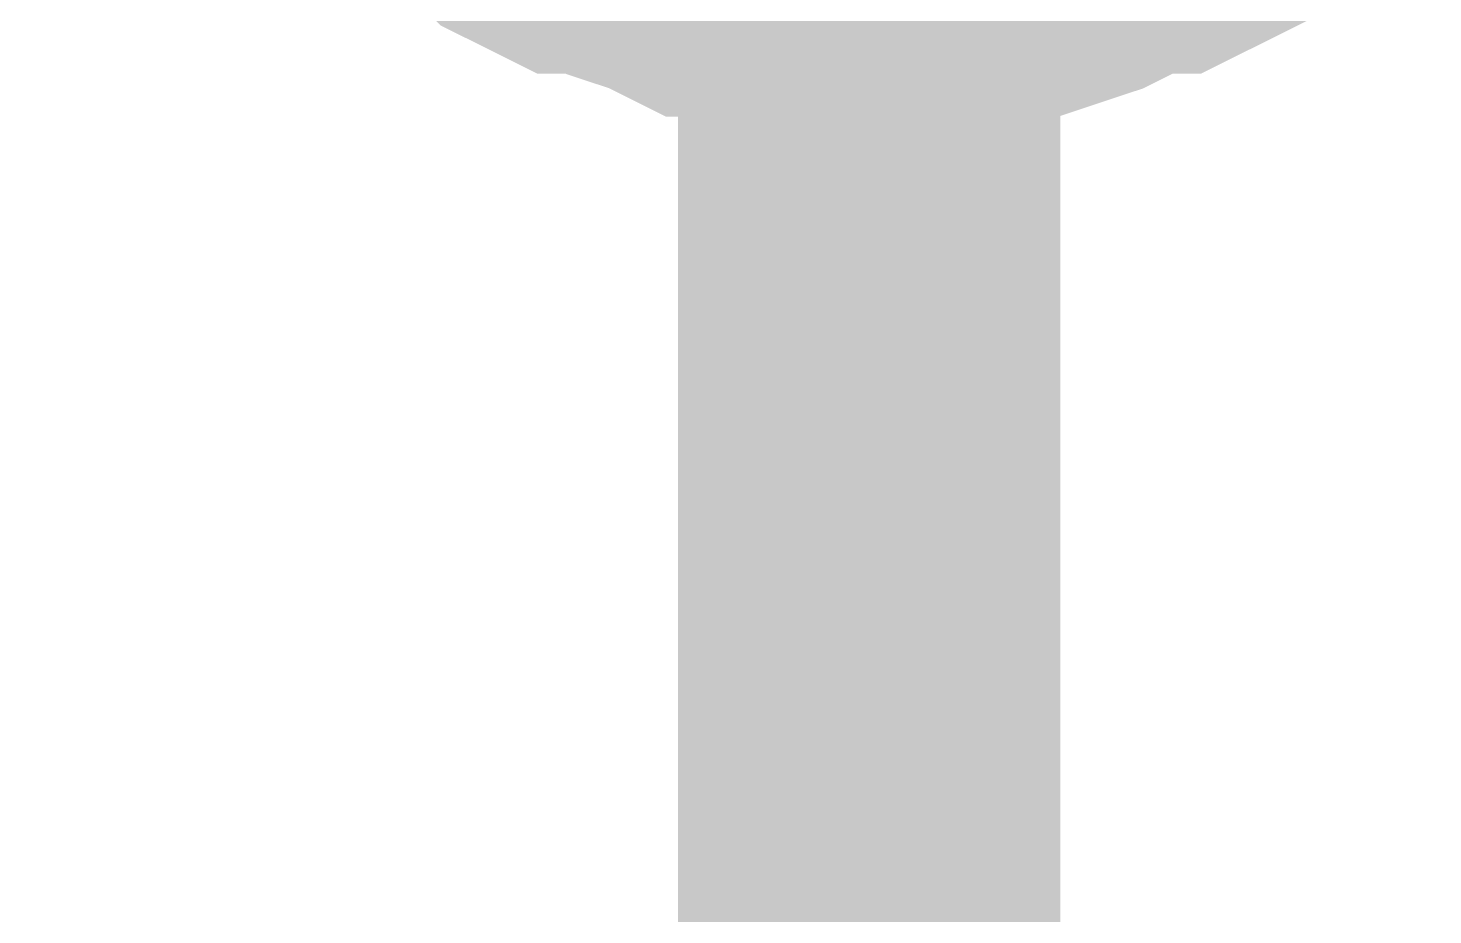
# Model space of a CAD drawing. Header units: inches. Extents: x 0 to 432, y 0 to 280.
# Drawn here: x 227.943 to 229.044, y 45.975 to 46.67 of the extents above; entities that cross this region are included whole.
import ezdxf

# ---------------------------------------------------------------- set-up
doc = ezdxf.new("R2010")
doc.units = ezdxf.units.IN
doc.layers.add('Sheet', color=255, linetype='Continuous')

msp = doc.modelspace()

# ---------------------------------------------------------------- linework, layer by layer
at = {"layer": 'Sheet'}
for points in [[(73.6625, 66.0431, 0.2997, 0.2997, 0), (177.8053, 66.0431, 0.2997, 0.2997, 0), (177.8053, 42.9319, 0.2997, 0.2997, 0), (228.602, 42.9319, 0.2997, 0.2997, 0), (228.602, 47.2442, 0.2997, 0.2997, 0), (228.602, 62.4832, 0.2997, 0.2997, 0), (224.5364, 62.4832, 0.2997, 0.2997, 0)], [(228.602, 46.7389, 0.2997, 0.2997, 0), (228.5795, 46.7389, 0.2997, 0.2997, 0), (228.5458, 46.7389, 0.2997, 0.2997, 0), (228.5234, 46.7501, 0.2997, 0.2997, 0), (228.5009, 46.7501, 0.2997, 0.2997, 0), (228.4784, 46.7501, 0.2997, 0.2997, 0), (228.456, 46.7613, 0.2997, 0.2997, 0), (228.4223, 46.7725, 0.2997, 0.2997, 0), (228.3998, 46.7838, 0.2997, 0.2997, 0), (228.3774, 46.7838, 0.2997, 0.2997, 0), (228.3549, 46.795, 0.2997, 0.2997, 0), (228.3437, 46.8062, 0.2997, 0.2997, 0), (228.3212, 46.8287, 0.2997, 0.2997, 0)], [(228.602, 46.7389, 0.2997, 0.2997, 0), (228.5795, 46.7389, 0.2997, 0.2997, 0), (228.5458, 46.7389, 0.2997, 0.2997, 0), (228.5234, 46.7501, 0.2997, 0.2997, 0), (228.5009, 46.7501, 0.2997, 0.2997, 0), (228.4784, 46.7501, 0.2997, 0.2997, 0), (228.456, 46.7613, 0.2997, 0.2997, 0), (228.4223, 46.7725, 0.2997, 0.2997, 0), (228.3998, 46.7838, 0.2997, 0.2997, 0), (228.3774, 46.7838, 0.2997, 0.2997, 0), (228.3549, 46.795, 0.2997, 0.2997, 0), (228.3437, 46.8062, 0.2997, 0.2997, 0), (228.3212, 46.8287, 0.2997, 0.2997, 0)], [(228.602, 46.7389, 0.2997, 0.2997, 0), (228.5795, 46.7389, 0.2997, 0.2997, 0), (228.5458, 46.7389, 0.2997, 0.2997, 0), (228.5234, 46.7501, 0.2997, 0.2997, 0), (228.5009, 46.7501, 0.2997, 0.2997, 0), (228.4784, 46.7501, 0.2997, 0.2997, 0), (228.456, 46.7613, 0.2997, 0.2997, 0), (228.4223, 46.7725, 0.2997, 0.2997, 0), (228.3998, 46.7838, 0.2997, 0.2997, 0), (228.3774, 46.7838, 0.2997, 0.2997, 0), (228.3549, 46.795, 0.2997, 0.2997, 0), (228.3437, 46.8062, 0.2997, 0.2997, 0), (228.3212, 46.8287, 0.2997, 0.2997, 0)], [(228.602, 46.7389, 0.2997, 0.2997, 0), (228.5795, 46.7389, 0.2997, 0.2997, 0), (228.5458, 46.7389, 0.2997, 0.2997, 0), (228.5234, 46.7501, 0.2997, 0.2997, 0), (228.5009, 46.7501, 0.2997, 0.2997, 0), (228.4784, 46.7501, 0.2997, 0.2997, 0), (228.456, 46.7613, 0.2997, 0.2997, 0), (228.4223, 46.7725, 0.2997, 0.2997, 0), (228.3998, 46.7838, 0.2997, 0.2997, 0), (228.3774, 46.7838, 0.2997, 0.2997, 0), (228.3549, 46.795, 0.2997, 0.2997, 0), (228.3437, 46.8062, 0.2997, 0.2997, 0), (228.3212, 46.8287, 0.2997, 0.2997, 0)], [(228.894, 46.8287, 0.2997, 0.2997, 0), (228.8715, 46.8062, 0.2997, 0.2997, 0), (228.8491, 46.795, 0.2997, 0.2997, 0), (228.8266, 46.7838, 0.2997, 0.2997, 0), (228.8041, 46.7838, 0.2997, 0.2997, 0), (228.7817, 46.7725, 0.2997, 0.2997, 0), (228.7592, 46.7613, 0.2997, 0.2997, 0), (228.7255, 46.7501, 0.2997, 0.2997, 0), (228.7031, 46.7501, 0.2997, 0.2997, 0), (228.6806, 46.7501, 0.2997, 0.2997, 0), (228.6581, 46.7389, 0.2997, 0.2997, 0), (228.6244, 46.7389, 0.2997, 0.2997, 0), (228.602, 46.7389, 0.2997, 0.2997, 0)], [(228.894, 46.8287, 0.2997, 0.2997, 0), (228.8715, 46.8062, 0.2997, 0.2997, 0), (228.8491, 46.795, 0.2997, 0.2997, 0), (228.8266, 46.7838, 0.2997, 0.2997, 0), (228.8041, 46.7838, 0.2997, 0.2997, 0), (228.7817, 46.7725, 0.2997, 0.2997, 0), (228.7592, 46.7613, 0.2997, 0.2997, 0), (228.7255, 46.7501, 0.2997, 0.2997, 0), (228.7031, 46.7501, 0.2997, 0.2997, 0), (228.6806, 46.7501, 0.2997, 0.2997, 0), (228.6581, 46.7389, 0.2997, 0.2997, 0), (228.6244, 46.7389, 0.2997, 0.2997, 0), (228.602, 46.7389, 0.2997, 0.2997, 0)], [(228.894, 46.8287, 0.2997, 0.2997, 0), (228.8715, 46.8062, 0.2997, 0.2997, 0), (228.8491, 46.795, 0.2997, 0.2997, 0), (228.8266, 46.7838, 0.2997, 0.2997, 0), (228.8041, 46.7838, 0.2997, 0.2997, 0), (228.7817, 46.7725, 0.2997, 0.2997, 0), (228.7592, 46.7613, 0.2997, 0.2997, 0), (228.7255, 46.7501, 0.2997, 0.2997, 0), (228.7031, 46.7501, 0.2997, 0.2997, 0), (228.6806, 46.7501, 0.2997, 0.2997, 0), (228.6581, 46.7389, 0.2997, 0.2997, 0), (228.6244, 46.7389, 0.2997, 0.2997, 0), (228.602, 46.7389, 0.2997, 0.2997, 0)], [(228.894, 46.8287, 0.2997, 0.2997, 0), (228.8715, 46.8062, 0.2997, 0.2997, 0), (228.8491, 46.795, 0.2997, 0.2997, 0), (228.8266, 46.7838, 0.2997, 0.2997, 0), (228.8041, 46.7838, 0.2997, 0.2997, 0), (228.7817, 46.7725, 0.2997, 0.2997, 0), (228.7592, 46.7613, 0.2997, 0.2997, 0), (228.7255, 46.7501, 0.2997, 0.2997, 0), (228.7031, 46.7501, 0.2997, 0.2997, 0), (228.6806, 46.7501, 0.2997, 0.2997, 0), (228.6581, 46.7389, 0.2997, 0.2997, 0), (228.6244, 46.7389, 0.2997, 0.2997, 0), (228.602, 46.7389, 0.2997, 0.2997, 0)]]:
    msp.add_lwpolyline(points, format="xyseb", dxfattribs=at)

doc.saveas('drawing.dxf')
